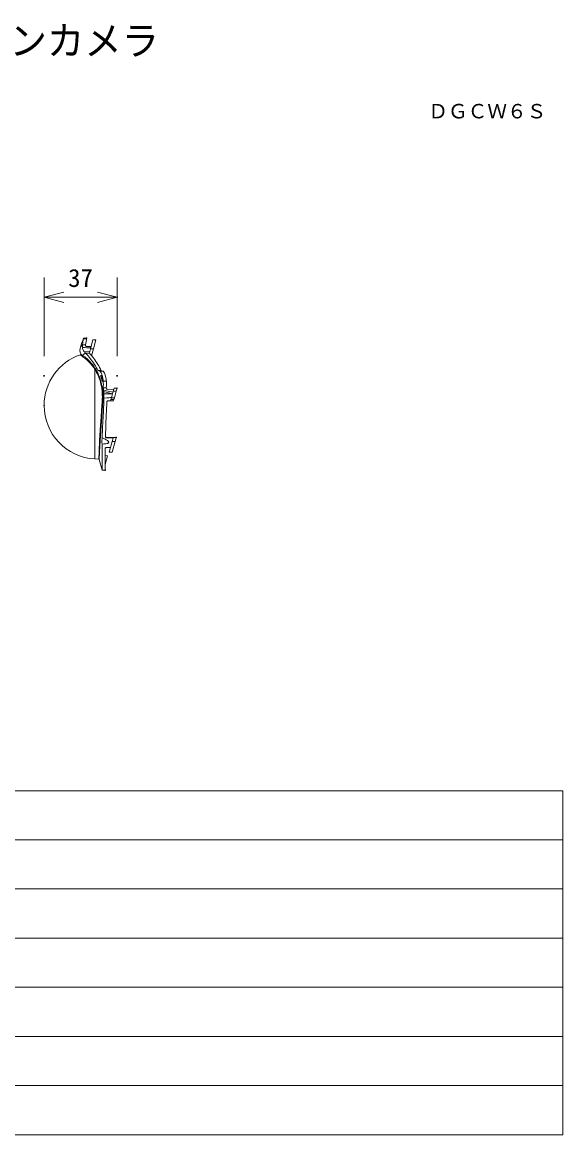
# Model space of a CAD drawing. Units: millimetres, scale not verified. Extents: x -62 to 63, y -56 to 57.
# Drawn here: x 7.5 to 62.5, y -56.5 to 56.7 of the extents above; entities that cross this region are included whole.
import ezdxf
from ezdxf.enums import TextEntityAlignment as Align

# ---------------------------------------------------------------- set-up
doc = ezdxf.new("R2010")
doc.units = ezdxf.units.MM
doc.header["$LTSCALE"] = 0.125
doc.header["$PDMODE"] = 32
doc.header["$PDSIZE"] = 0.0625
for name, color, linetype, lineweight in [('0-0_0', 7, 'Continuous', 9), ('0-2_WAKU', 1, 'Continuous', 18), ('0-4_GAIKEI', 7, 'Continuous', 18), ('0-5_SUNPO', 7, 'Continuous', 9)]:
    doc.layers.add(name, color=color, linetype=linetype, lineweight=lineweight)
for name, color, linetype in [('0-1_DEFPOINTS', 7, 'Continuous'), ('0-3_MOJI1', 7, 'Continuous'), ('0-6_TOUROKU', 7, 'Continuous')]:
    doc.layers.add(name, color=color, linetype=linetype)
doc.styles.add('ＭＳ ゴシック', font='')
doc.styles.get('ＭＳ ゴシック').set_extended_font_data('MS Gothic')

# ---------------------------------------------------------------- blocks, each defined once
blk = doc.blocks.new('_OPEN30')
at = {"layer": '0-0_0'}
blk.add_line((0, 0), (-1, 0), dxfattribs=at)
blk.add_lwpolyline([(-1, 0.26795), (0, 0), (-1, -0.26795)], dxfattribs=at)
blk = doc.blocks.new('D6')
at = {"layer": '0-1_DEFPOINTS'}
for p in [(16.3787, 32.3874), (8.9637, 24.3874), (16.3787, 24.3874)]:
    blk.add_point(p, dxfattribs=at)
at = {"layer": '0-5_SUNPO'}
for p, q in [((8.9637, 26.3874), (8.9637, 34.3874)), ((16.3787, 26.3874), (16.3787, 34.3874)), ((10.9637, 32.3874), (14.3787, 32.3874))]:
    blk.add_line(p, q, dxfattribs=at)
at = {"layer": '0-5_SUNPO', "xscale": 2, "yscale": 2, "rotation": 180}
blk.add_blockref('_OPEN30', (8.9637, 32.3874), dxfattribs=at)
at = {"layer": '0-5_SUNPO', "xscale": 2, "yscale": 2}
blk.add_blockref('_OPEN30', (16.3787, 32.3874), dxfattribs=at)
at = {"layer": '0-5_SUNPO', "style": 'ＭＳ ゴシック'}
blk.add_text('37', height=1.833, dxfattribs=at).set_placement((11.4212, 32.8874), align=Align.BOTTOM_LEFT)

msp = doc.modelspace()

# ---------------------------------------------------------------- linework, layer by layer
at = {"layer": '0-2_WAKU', "color": 4}
for p, q in [((-62.4861, -21.4621), (62.5139, -21.4621)), ((62.5139, -21.4621), (62.5139, -56.4621)), ((62.5139, -56.4621), (-62.4861, -56.4621))]:
    msp.add_line(p, q, dxfattribs=at)
at = {"layer": '0-2_WAKU'}
for p, q in [((-62.4861, -26.4621), (62.5139, -26.4621)), ((-62.4861, -31.4621), (62.5139, -31.4621)), ((-62.4861, -36.4621), (62.5139, -36.4621)), ((62.5139, -41.4621), (-62.4861, -41.4621)), ((62.5139, -46.4621), (-62.4861, -46.4621)), ((62.5139, -51.4621), (-62.4861, -51.4621))]:
    msp.add_line(p, q, dxfattribs=at)
at = {"layer": '0-4_GAIKEI'}
for p, q in [((13.4991, 23.7027), (13.5637, 23.775)), ((13.5637, 23.775), (13.6261, 23.8381)), ((13.6261, 23.8381), (13.673, 23.8804)), ((13.7559, 24.3985), (13.673, 23.8804)), ((13.996, 23.8854), (13.673, 23.8804)), ((13.7698, 24.4852), (13.7559, 24.3985)), ((13.7698, 24.4852), (13.776, 24.5026)), ((14.0938, 24.4901), (13.7698, 24.4852)), ((13.7956, 24.5603), (13.776, 24.5026)), ((13.776, 24.5026), (14.0938, 24.5081)), ((13.7961, 24.5631), (13.783, 24.5667)), ((13.7962, 24.5627), (13.7956, 24.5603)), ((13.7961, 24.5631), (13.7962, 24.5627)), ((13.8921, 24.5686), (14.0938, 24.5721)), ((13.9825, 23.8033), (13.9798, 23.7854)), ((13.9798, 23.7854), (13.9821, 23.7715)), ((13.9821, 23.7715), (13.991, 23.7593)), ((13.996, 23.8854), (13.9825, 23.8033)), ((14.0782, 24.3939), (13.996, 23.8854)), ((14.0799, 24.404), (14.0782, 24.3939)), ((14.0938, 24.4901), (14.0799, 24.404)), ((14.0938, 24.4901), (14.0938, 24.5082)), ((14.7393, 24.3914), (14.4922, 23.4755)), ((15.0404, 24.3861), (14.7393, 24.3914)), ((15.0404, 24.3861), (14.7393, 24.3914)), ((15.0404, 24.3861), (14.7956, 23.4786)), ((13.4991, 23.7027), (13.4711, 23.6705)), ((13.6659, 23.7203), (13.6654, 23.7285)), ((13.679, 22.8112), (13.7941, 22.9053)), ((13.6913, 23.5097), (13.6811, 23.6058)), ((13.7088, 23.4343), (13.6913, 23.5097)), ((13.7385, 23.3533), (13.7088, 23.4343)), ((13.7703, 23.2919), (13.7385, 23.3533)), ((13.7959, 23.2531), (13.7703, 23.2919)), ((13.7941, 22.9053), (13.9101, 22.9958)), ((13.8207, 23.2222), (13.7959, 23.2531)), ((13.8662, 23.1806), (13.8207, 23.2222)), ((14.419, 23.2044), (13.8795, 23.1726)), ((13.9101, 22.9958), (13.9616, 23.0326)), ((13.9851, 23.0483), (13.9616, 23.0326)), ((14.3681, 23.0527), (13.9851, 23.0483)), ((13.991, 23.7593), (14.0127, 23.7451)), ((14.0127, 23.7451), (14.0392, 23.736)), ((14.0392, 23.736), (14.0875, 23.7306)), ((14.5616, 23.7331), (14.0875, 23.7306)), ((14.5616, 23.7331), (14.0875, 23.7306)), ((14.3781, 23.0528), (14.3681, 23.0527)), ((14.3861, 23.0827), (14.3758, 23.0443)), ((14.4922, 23.4755), (14.3861, 23.0827)), ((14.7956, 23.4786), (14.4922, 23.4755)), ((14.6072, 22.7805), (14.7956, 23.4786)), ((14.0719, 22.3955), (14.1805, 22.301)), ((14.108, 22.4817), (14.2175, 22.3862)), ((14.1805, 22.301), (14.2917, 22.1976)), ((14.2175, 22.3862), (14.3296, 22.2817)), ((14.2917, 22.1976), (14.3928, 22.097)), ((14.3296, 22.2817), (14.4331, 22.1783)), ((14.3928, 22.097), (14.4939, 21.989)), ((14.4331, 22.1783), (14.5368, 22.0673)), ((14.4939, 21.989), (14.6381, 21.8201)), ((14.5368, 22.0673), (14.6837, 21.895)), ((14.6381, 21.8201), (14.7806, 21.6328)), ((14.6837, 21.895), (14.8288, 21.7038)), ((14.7871, 22.5553), (14.8331, 22.4946)), ((14.7871, 22.5553), (14.8331, 22.4946)), ((14.9323, 12.2834), (14.9323, 21.405)), ((15.1717, 20.9696), (15.256, 20.7849)), ((15.2248, 21.0267), (15.3097, 20.838)), ((15.2437, 21.2674), (15.4317, 21.2167)), ((15.5705, 21.2729), (15.2438, 21.2674)), ((15.256, 20.7849), (15.3343, 20.5942)), ((15.3097, 20.838), (15.3887, 20.6432)), ((15.3343, 20.5942), (15.4062, 20.3973)), ((15.3887, 20.6432), (15.4611, 20.4422)), ((15.4062, 20.3973), (15.4561, 20.244)), ((15.4317, 21.2167), (15.7577, 21.2217)), ((15.4445, 21.2106), (15.4317, 21.2167)), ((15.4583, 21.1997), (15.4445, 21.2106)), ((15.4775, 21.1795), (15.4583, 21.1997)), ((15.4611, 20.4422), (15.5113, 20.2857)), ((15.516, 21.1259), (15.4775, 21.1795)), ((15.5647, 21.0394), (15.516, 21.1259)), ((15.5304, 20.7771), (15.5314, 20.802)), ((15.5346, 20.7394), (15.5304, 20.7771)), ((15.5314, 20.802), (15.5343, 20.8091)), ((15.5343, 20.8091), (15.5371, 20.8111)), ((15.5514, 20.6538), (15.5346, 20.7394)), ((15.5371, 20.8111), (15.5407, 20.8109)), ((15.5407, 20.8109), (15.5432, 20.8097)), ((15.5432, 20.8097), (15.5489, 20.8049)), ((15.5489, 20.8049), (15.5679, 20.7772)), ((15.5774, 20.5505), (15.5514, 20.6538)), ((15.6101, 20.9412), (15.5647, 21.0394)), ((15.5679, 20.7772), (15.5854, 20.7424)), ((15.5705, 21.2729), (15.7577, 21.2217)), ((15.5705, 21.2729), (15.7577, 21.2217)), ((15.6573, 20.529), (15.5774, 20.5505)), ((15.5854, 20.7424), (15.6181, 20.6602)), ((15.6092, 20.4282), (15.6309, 20.3478)), ((15.6819, 20.4282), (15.6092, 20.4282)), ((15.6685, 20.7872), (15.6101, 20.9412)), ((15.6181, 20.6602), (15.6573, 20.529)), ((15.6573, 20.529), (15.6819, 20.4282)), ((15.7176, 20.6224), (15.6685, 20.7872)), ((15.6955, 20.3634), (15.6819, 20.4282)), ((15.7561, 20.451), (15.7176, 20.6224)), ((15.776, 20.3239), (15.7561, 20.451)), ((15.7577, 21.2217), (15.7756, 21.2118)), ((15.7577, 21.2217), (15.7766, 21.211)), ((15.7756, 21.2118), (15.7884, 21.2003)), ((15.7766, 21.211), (15.7902, 21.1985)), ((15.7884, 21.2003), (15.8148, 21.1687)), ((15.7902, 21.1985), (15.818, 21.1643)), ((15.8148, 21.1687), (15.8602, 21.0965)), ((15.818, 21.1643), (15.8636, 21.0903)), ((15.8602, 21.0965), (15.9033, 21.0107)), ((15.9033, 21.0107), (15.9368, 20.9328)), ((15.9368, 20.9328), (15.9679, 20.8503)), ((15.9679, 20.8503), (16.0224, 20.6751)), ((16.0224, 20.6751), (16.0538, 20.546)), ((16.0538, 20.546), (16.0784, 20.4146)), ((16.0784, 20.4146), (16.0925, 20.3081)), ((15.4561, 20.244), (15.5015, 20.0878)), ((15.5015, 20.0878), (15.5554, 19.8735)), ((15.5113, 20.2857), (15.5571, 20.1261)), ((15.5554, 19.8735), (15.6006, 19.6552)), ((15.5571, 20.1261), (15.6114, 19.9073)), ((15.6006, 19.6552), (15.6367, 19.4337)), ((15.6114, 19.9073), (15.6568, 19.6844)), ((15.6309, 20.3478), (15.6548, 20.2736)), ((15.6367, 19.4337), (15.6641, 19.2074)), ((15.6548, 20.2736), (15.6711, 20.2331)), ((15.6568, 19.6844), (15.6932, 19.4583)), ((15.6711, 20.2331), (15.6793, 20.2169)), ((15.6793, 20.2169), (15.6909, 20.2015)), ((15.6909, 20.2015), (15.6952, 20.1991)), ((15.6932, 19.4583), (15.7207, 19.2275)), ((15.6952, 20.1991), (15.6971, 20.1989)), ((15.7078, 20.269), (15.6955, 20.3634)), ((15.6971, 20.1989), (15.6991, 20.1994)), ((15.6991, 20.1994), (15.7026, 20.2028)), ((15.7026, 20.2028), (15.7053, 20.2093)), ((15.7053, 20.2093), (15.7082, 20.2297)), ((15.7082, 20.2297), (15.7078, 20.269)), ((15.7869, 20.2002), (15.776, 20.3239)), ((15.7869, 20.2002), (16.1001, 20.205)), ((16.0976, 19.4979), (15.7892, 19.4994)), ((15.8181, 19.2688), (15.8241, 19.1467)), ((16.0925, 20.3081), (16.1001, 20.205)), ((16.1038, 19.452), (16.0976, 19.4979)), ((16.1038, 19.452), (16.1089, 19.4316)), ((16.1038, 19.452), (16.1089, 19.4316)), ((16.1089, 19.4316), (16.1185, 19.4126)), ((16.1089, 19.4316), (16.1185, 19.4126)), ((16.1185, 19.4126), (16.1376, 19.391)), ((16.1185, 19.4126), (16.1376, 19.391)), ((16.1376, 19.391), (16.1622, 19.3756)), ((16.1376, 19.391), (16.1622, 19.3756)), ((16.1622, 19.3756), (16.1899, 19.3676)), ((16.1622, 19.3756), (16.1899, 19.3676)), ((16.1899, 19.3676), (16.2037, 19.3665)), ((16.1899, 19.3676), (16.2037, 19.3665)), ((16.8496, 19.3581), (16.2037, 19.3665)), ((16.8496, 19.3581), (16.2037, 19.3665)), ((16.8845, 19.4875), (16.7964, 19.1611)), ((17.1857, 19.4822), (16.8845, 19.4875)), ((17.1857, 19.4822), (16.8845, 19.4875)), ((17.1857, 19.4822), (17.0988, 19.1603)), ((15.6641, 19.2074), (15.6825, 18.9791)), ((15.6929, 18.404), (15.6792, 18.0582)), ((15.6825, 18.9791), (15.6924, 18.7495)), ((15.6924, 18.7495), (15.6947, 18.5768)), ((15.6947, 18.5768), (15.6929, 18.404)), ((15.7207, 19.2275), (15.7392, 18.9948)), ((15.7495, 18.4092), (15.7356, 18.0579)), ((15.7392, 18.9948), (15.7491, 18.7608)), ((15.7491, 18.7608), (15.7513, 18.585)), ((15.7513, 18.585), (15.7495, 18.4092)), ((16.7268, 18.9032), (15.8241, 19.1467)), ((15.8332, 18.9032), (15.8435, 18.6355)), ((16.7268, 18.9032), (15.8332, 18.9032)), ((15.8435, 18.6355), (15.8572, 18.4721)), ((15.8533, 18.2083), (15.8472, 18.0327)), ((15.8572, 18.4721), (15.8533, 18.2083)), ((16.1644, 18.4941), (15.8572, 18.4721)), ((16.839, 18.1973), (16.2402, 18.1847)), ((16.2552, 18.1921), (16.8409, 18.2045)), ((16.2552, 18.1922), (16.2605, 18.199)), ((16.2605, 18.199), (16.5384, 18.2049)), ((16.5384, 18.2049), (16.5732, 18.3338)), ((16.6131, 18.4815), (16.5732, 18.3338)), ((16.8772, 18.339), (16.5732, 18.3338)), ((16.6131, 18.4815), (16.7964, 19.1611)), ((16.9164, 18.4842), (16.6131, 18.4815)), ((16.7964, 19.1611), (17.0988, 19.1603)), ((16.8409, 18.2045), (16.839, 18.1973)), ((16.8772, 18.339), (16.8409, 18.2045)), ((16.9164, 18.4842), (16.8772, 18.339)), ((16.9164, 18.4842), (17.0988, 19.1603)), ((15.5386, 16.0901), (15.6558, 17.7104)), ((15.593, 16.0466), (15.7122, 17.7059)), ((15.6792, 18.0582), (15.6558, 17.7104)), ((15.6558, 17.7104), (15.7122, 17.7059)), ((15.7356, 18.0579), (15.7122, 17.7059)), ((15.7469, 16.0312), (15.8002, 17.1327)), ((15.8002, 17.133), (15.8231, 17.5591)), ((15.8002, 17.1327), (15.8002, 17.133)), ((15.8231, 17.5594), (15.83, 17.6827)), ((15.8231, 17.5591), (15.8231, 17.5594)), ((15.8472, 18.0327), (15.83, 17.683)), ((16.0933, 16.8307), (16.1066, 17.0915)), ((16.0933, 16.8307), (16.1066, 17.0915)), ((16.1066, 17.0915), (16.1087, 17.1327)), ((16.1087, 17.1327), (16.1315, 17.5594)), ((16.1315, 17.5594), (16.1372, 17.6635)), ((16.1372, 17.664), (16.1383, 17.6831)), ((15.5127, 15.7087), (15.5386, 16.0901)), ((15.5673, 15.6627), (15.593, 16.0466)), ((15.7241, 15.4839), (15.7469, 16.0312)), ((16.0403, 15.6553), (16.0933, 16.8307)), ((16.0403, 15.6553), (16.0933, 16.8307)), ((15.4177, 14.172), (15.5127, 15.7087)), ((15.4728, 14.1261), (15.5673, 15.6627)), ((15.6884, 14.4221), (15.7241, 15.4839)), ((16.0012, 14.5173), (16.0403, 15.6553)), ((16.0012, 14.5173), (16.0403, 15.6553)), ((15.3595, 13.0421), (15.4177, 14.172)), ((15.4149, 12.9976), (15.4728, 14.1261)), ((15.6528, 14.1444), (15.6551, 14.2221)), ((15.6572, 13.9761), (15.6528, 14.1444)), ((15.6551, 14.2221), (15.6609, 14.2936)), ((15.673, 13.7969), (15.6572, 13.9761)), ((15.6609, 14.2936), (15.672, 14.3655)), ((15.6643, 13.2343), (15.6733, 13.794)), ((15.672, 14.3655), (15.6884, 14.4221)), ((15.6733, 13.794), (15.6821, 13.7944)), ((15.9846, 13.8181), (16.0621, 13.8296)), ((16.0717, 14.2382), (15.9948, 14.2794)), ((16.0064, 14.4869), (16.0179, 14.4661)), ((16.0179, 14.4661), (16.0345, 14.4488)), ((16.0345, 14.4488), (16.0611, 14.4329)), ((16.0471, 14.4977), (16.0466, 14.4977)), ((16.0512, 14.4972), (16.0471, 14.4977)), ((16.0471, 14.4977), (17.1083, 14.4721)), ((16.0471, 14.4977), (17.1083, 14.4721)), ((16.0653, 14.4899), (16.0512, 14.4972)), ((16.0611, 14.4329), (16.0914, 14.4247)), ((16.0621, 13.8296), (16.138, 13.8449)), ((16.0798, 14.474), (16.0653, 14.4899)), ((16.1461, 14.1944), (16.0717, 14.2382)), ((16.094, 14.4504), (16.0798, 14.474)), ((16.0914, 14.4247), (16.1041, 14.4237)), ((16.1041, 14.4237), (16.094, 14.4504)), ((17.096, 14.4262), (16.094, 14.4504)), ((16.7882, 14.4069), (16.1041, 14.4237)), ((16.138, 13.8449), (16.2129, 13.8659)), ((16.2177, 14.1464), (16.1461, 14.1944)), ((16.2129, 13.8659), (16.2561, 13.883)), ((16.2531, 14.119), (16.2177, 14.1464)), ((16.2863, 14.0893), (16.2531, 14.119)), ((16.2561, 13.883), (16.2836, 13.8972)), ((16.2836, 13.8972), (16.3087, 13.9145)), ((16.3199, 14.0509), (16.2863, 14.0893)), ((16.3087, 13.9145), (16.3231, 13.9279)), ((16.3332, 14.0297), (16.3199, 14.0509)), ((16.3231, 13.9279), (16.3348, 13.9433)), ((16.3449, 13.9972), (16.3332, 14.0297)), ((16.3348, 13.9433), (16.3436, 13.9631)), ((16.3436, 13.9631), (16.3462, 13.9801)), ((16.3462, 13.9801), (16.3449, 13.9972)), ((16.6915, 14.0487), (16.4014, 12.9735)), ((16.7882, 14.4069), (16.6915, 14.0487)), ((16.9929, 14.0442), (16.6915, 14.0487)), ((16.9929, 14.0442), (16.7055, 12.9788)), ((16.9929, 14.0442), (17.096, 14.4262)), ((17.1084, 14.4721), (17.096, 14.4262)), ((15.3269, 12.2627), (15.3595, 13.0421)), ((15.3822, 12.2182), (15.4149, 12.9976)), ((15.6596, 12.3453), (15.6643, 13.2343)), ((16.2182, 12.604), (15.9721, 12.6771)), ((16.2182, 12.604), (15.9721, 12.6771)), ((15.9725, 12.7792), (15.9772, 13.3492)), ((15.975, 11.9776), (15.9725, 12.7792)), ((16.2182, 12.604), (15.9777, 11.7129)), ((15.9908, 13.3874), (16.012, 13.4074)), ((16.012, 13.4074), (16.0393, 13.4211)), ((16.0393, 13.4211), (16.0823, 13.4283)), ((16.0823, 13.4283), (16.5247, 13.4302)), ((16.7055, 12.9788), (16.4014, 12.9735)), ((14.9323, 12.2834), (15.3269, 12.2627)), ((15.3822, 12.2182), (15.6757, 11.1426)), ((15.6641, 11.7468), (15.6596, 12.3453)), ((15.6757, 11.1426), (15.6641, 11.7468)), ((15.9908, 11.1371), (15.975, 11.9776)), ((15.9908, 11.1371), (15.6757, 11.1426))]:
    msp.add_line(p, q, dxfattribs=at)
for points in [[(13.783, 24.5667), (14.0938, 24.5721), (14.0938, 24.5682)], [(13.7961, 24.5631), (14.0938, 24.5682), (14.0938, 24.5081)], [(15.6821, 13.7944), (15.673, 13.7969), (15.6733, 13.794)]]:
    msp.add_lwpolyline(points, dxfattribs=at)
for centre, radius, start, end in [((44.5458, 13.3611), 32.7402, 159.9855, 161.64628), ((14.3865, 23.769), 0.7222, 171.12942, 183.22141), ((15.2173, 17.7225), 5.4466, 108.78623, 180.00001), ((14.4285, 23.3529), 1.0086, 161.64613, 202.93279), ((13.4438, 22.9363), 0.0605, 288.78624, 22.93279), ((14.1638, 23.5236), 0.952, 222.6243, 229.93293), ((14.1559, 23.589), 0.9092, 223.79104, 231.08514), ((14.4198, 23.8163), 1.3409, 229.61174, 234.87643), ((14.4134, 23.895), 1.3091, 230.72635, 235.87634), ((10.1754, 17.7344), 6.0754, 50.10549, 55.13732), ((14.52, 23.7754), 0.8559, 183.69238, 191.43142), ((10.1554, 17.7722), 6.1486, 49.99417, 55.03692), ((9.2222, -183.7526), 207.4063, 88.53578, 88.76814), ((13.9341, 23.2788), 0.1194, 235.34189, 242.79965), ((14.8911, 23.9242), 1.2602, 216.61242, 224.03252), ((8.8722, 18.0848), 7.1258, 38.1938, 44.15082), ((8.8732, 17.9795), 7.4787, 41.58965, 42.6278), ((4.2953, 17.1403), 11.7105, 29.70799, 30.49345), ((9.347, 18.3931), 6.8498, 37.41969, 41.63296), ((9.4725, 18.4934), 6.6891, 37.39009, 39.85919), ((11.4383, 19.2429), 4.1088, 31.75012, 35.56768), ((11.4083, 19.2624), 4.2024, 31.70995, 35.51819), ((11.1899, 19.0638), 4.4143, 25.57774, 32.02995), ((11.1282, 19.0904), 4.5311, 25.29751, 31.69798), ((9.6911, 18.9535), 6.099, 13.99231, 15.18032), ((7.8958, 19.8229), 7.9001, 357.65299, 2.73704), ((9.5706, 18.6038), 6.2827, 6.07544, 8.19526), ((10.4152, -8.6559), 28.4425, 78.40545, 79.04966), ((7.8212, 19.8794), 8.2852, 357.36051, 2.25208), ((8.5391, 18.7534), 7.2956, 1.17658, 3.09087), ((9.1874, -14.5934), 34.5057, 77.30323, 78.38991), ((16.2606, 18.0946), 0.1031, 142.35191, 177.87732), ((9.0288, 116.8563), 98.6207, 274.14921, 274.41802), ((16.2405, 18.1009), 0.0837, 90.20153, 139.56757), ((16.2526, 18.0963), 0.0959, 88.43235, 141.18665), ((16.2629, 18.0931), 0.106, 91.33304, 142.47413), ((16.2379, 18.2076), 0.0231, 275.76878, 318.13721), ((15.2173, 17.7225), 5.4466, 179.99999, 267), ((14.4216, 10.786), 7.039, 78.45857, 79.43583), ((-4.1995, 18.8362), 20.3704, 356.75497, 357.92441), ((15.5612, 17.311), 3.5186, 271.97026, 276.91266), ((13.8071, 9.9751), 4.8284, 63.05651, 67.06932), ((16.0484, 14.5785), 0.0808, 234.12726, 269.0958), ((16.0484, 14.5785), 0.0808, 234.12665, 269.09583), ((16.0806, 14.5152), 0.0794, 178.50352, 200.89701), ((16.0421, 13.3473), 0.065, 142.00273, 178.31606), ((15.3238, 12.2023), 0.0605, 15.26314, 87)]:
    msp.add_arc(centre, radius, start, end, dxfattribs=at)
for centre, major_axis, ratio, start_param, end_param in [((13.6309, 22.7751), (-0.0349, -0.0495), 0.941177, 0.94749215, 2.81074345), ((-7.3701, 15.9441), (23.1393, 3.6717), 0.492224, 0.14913538, 0.26699569), ((-7.5382, 15.5666), (23.5954, 4.1774), 0.499182, 0.13334898, 0.24676471), ((-7.5382, 15.5666), (23.5954, 4.1774), 0.499182, 0.13334898, 0.24676471), ((14.9291, 21.4459), (0.0515, 0.0319), 0.633921, 4.39572082, 6.09931823), ((15.1685, 21.0056), (0.0547, 0.0259), 0.572359, 4.50343843, 6.13581356), ((16.0957, 14.5359), (0.0943, 0.0357), 0.828746, 3.22249132, 4.39044917)]:
    msp.add_ellipse(centre, major_axis=major_axis, ratio=ratio, start_param=start_param, end_param=end_param, dxfattribs=at)
for p in [(14.0938, 24.5721), (17.1857, 19.4822), (9.7707, 17.7225), (17.1084, 14.4721), (15.9908, 11.1371)]:
    msp.add_point(p, dxfattribs=at)

# ---------------------------------------------------------------- block references
at = {"layer": '0-5_SUNPO'}
msp.add_blockref('D6', (0.807, -3.6626), dxfattribs=at)

# ---------------------------------------------------------------- texts
at = {"layer": '0-3_MOJI1', "style": 'ＭＳ ゴシック', "width": 0.95}
msp.add_text('ドーム型コンビネーションカメラ', height=2.933, dxfattribs=at).set_placement((-35.5543, 52.4852), align=Align.BOTTOM_LEFT)
at = {"layer": '0-6_TOUROKU', "style": 'ＭＳ ゴシック'}
msp.add_text('ＤＧＣＷ６Ｓ', height=1.466, dxfattribs=at).set_placement((48.8456, 46.4852), align=Align.BOTTOM_LEFT)

doc.saveas('drawing.dxf')
